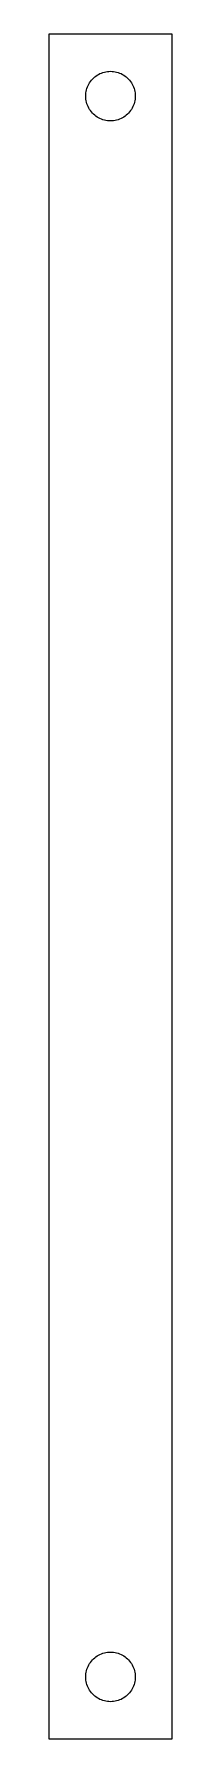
# Model space of a CAD drawing. Header units: metres. Extents: x -10 to 10, y -138 to 138.
import ezdxf

# ---------------------------------------------------------------- set-up
doc = ezdxf.new("R2010")
doc.units = ezdxf.units.M

msp = doc.modelspace()

# ---------------------------------------------------------------- linework, layer by layer
for p, q in [((10, 137.5), (-10, 137.5)), ((-10, 137.5), (-10, -137.5)), ((10, -137.5), (10, 137.5)), ((-3.61929, 129.203), (-3.50522, 129.427)), ((-3.50522, 129.427), (-3.3773, 129.643)), ((-3.3773, 129.643), (-3.23605, 129.851)), ((-3.23605, 129.851), (-3.08205, 130.05)), ((-3.08205, 130.05), (-2.91586, 130.238)), ((-2.91586, 130.238), (-2.73817, 130.416)), ((-2.73817, 130.416), (-2.54968, 130.582)), ((-2.54968, 130.582), (-2.35114, 130.736)), ((-2.35114, 130.736), (-2.1433, 130.877)), ((-2.1433, 130.877), (-1.927, 131.005)), ((-1.927, 131.005), (-1.70311, 131.119)), ((-1.70311, 131.119), (-1.47249, 131.219)), ((-1.47249, 131.219), (-1.23605, 131.304)), ((-1.23605, 131.304), (-0.994751, 131.374)), ((-0.994751, 131.374), (-0.749512, 131.429)), ((-0.749512, 131.429), (-0.501328, 131.468)), ((-0.501328, 131.468), (-0.25116, 131.492)), ((-0.25116, 131.492), (0, 131.5)), ((0, 131.5), (0.25116, 131.492)), ((0.25116, 131.492), (0.501328, 131.468)), ((0.501328, 131.468), (0.749512, 131.429)), ((0.749512, 131.429), (0.994751, 131.374)), ((0.994751, 131.374), (1.23605, 131.304)), ((1.23605, 131.304), (1.47249, 131.219)), ((1.47249, 131.219), (1.70311, 131.119)), ((1.70311, 131.119), (1.927, 131.005)), ((1.927, 131.005), (2.1433, 130.877)), ((2.1433, 130.877), (2.35114, 130.736)), ((2.35114, 130.736), (2.54968, 130.582)), ((2.54968, 130.582), (2.73817, 130.416)), ((2.73817, 130.416), (2.91586, 130.238)), ((2.91586, 130.238), (3.08205, 130.05)), ((3.08205, 130.05), (3.23605, 129.851)), ((3.23605, 129.851), (3.3773, 129.643)), ((3.3773, 129.643), (3.50522, 129.427)), ((3.50522, 129.427), (3.61929, 129.203)), ((-4, 127.5), (-3.9921, 127.751)), ((-3.9921, 127.249), (-4, 127.5)), ((-3.9921, 127.751), (-3.96844, 128.001)), ((-3.96844, 126.999), (-3.9921, 127.249)), ((-3.96844, 128.001), (-3.92914, 128.25)), ((-3.92914, 126.75), (-3.96844, 126.999)), ((-3.92914, 128.25), (-3.87433, 128.495)), ((-3.87433, 126.505), (-3.92914, 126.75)), ((-3.87433, 128.495), (-3.80421, 128.736)), ((-3.80421, 126.264), (-3.87433, 126.505)), ((-3.80421, 128.736), (-3.7191, 128.972)), ((-3.7191, 128.972), (-3.61929, 129.203)), ((3.61929, 129.203), (3.7191, 128.972)), ((3.7191, 128.972), (3.80421, 128.736)), ((3.80421, 128.736), (3.87433, 128.495)), ((3.87433, 126.505), (3.80421, 126.264)), ((3.87433, 128.495), (3.92914, 128.25)), ((3.92914, 126.75), (3.87433, 126.505)), ((3.92914, 128.25), (3.96844, 128.001)), ((3.96844, 126.999), (3.92914, 126.75)), ((3.96844, 128.001), (3.9921, 127.751)), ((3.9921, 127.249), (3.96844, 126.999)), ((3.9921, 127.751), (4, 127.5)), ((4, 127.5), (3.9921, 127.249)), ((-3.7191, 126.027), (-3.80421, 126.264)), ((-3.61929, 125.797), (-3.7191, 126.027)), ((-3.50522, 125.573), (-3.61929, 125.797)), ((-3.3773, 125.357), (-3.50522, 125.573)), ((-3.23605, 125.149), (-3.3773, 125.357)), ((-3.08205, 124.95), (-3.23605, 125.149)), ((-2.91586, 124.762), (-3.08205, 124.95)), ((-2.73817, 124.584), (-2.91586, 124.762)), ((-2.54968, 124.418), (-2.73817, 124.584)), ((-2.35114, 124.264), (-2.54968, 124.418)), ((-2.1433, 124.123), (-2.35114, 124.264)), ((-1.927, 123.995), (-2.1433, 124.123)), ((-1.70311, 123.881), (-1.927, 123.995)), ((-1.47249, 123.781), (-1.70311, 123.881)), ((-1.23605, 123.696), (-1.47249, 123.781)), ((1.47249, 123.781), (1.23605, 123.696)), ((1.70311, 123.881), (1.47249, 123.781)), ((1.927, 123.995), (1.70311, 123.881)), ((2.1433, 124.123), (1.927, 123.995)), ((2.35114, 124.264), (2.1433, 124.123)), ((2.54968, 124.418), (2.35114, 124.264)), ((2.73817, 124.584), (2.54968, 124.418)), ((2.91586, 124.762), (2.73817, 124.584)), ((3.08205, 124.95), (2.91586, 124.762)), ((3.23605, 125.149), (3.08205, 124.95)), ((3.3773, 125.357), (3.23605, 125.149)), ((3.50522, 125.573), (3.3773, 125.357)), ((3.61929, 125.797), (3.50522, 125.573)), ((3.7191, 126.027), (3.61929, 125.797)), ((3.80421, 126.264), (3.7191, 126.027)), ((-0.994751, 123.626), (-1.23605, 123.696)), ((-0.749512, 123.571), (-0.994751, 123.626)), ((-0.501328, 123.532), (-0.749512, 123.571)), ((-0.25116, 123.508), (-0.501328, 123.532)), ((0, 123.5), (-0.25116, 123.508)), ((0.25116, 123.508), (0, 123.5)), ((0.501328, 123.532), (0.25116, 123.508)), ((0.749512, 123.571), (0.501328, 123.532)), ((0.994751, 123.626), (0.749512, 123.571)), ((1.23605, 123.696), (0.994751, 123.626)), ((-1.47249, -123.781), (-1.23605, -123.696)), ((-1.23605, -123.696), (-0.994751, -123.626)), ((-0.994751, -123.626), (-0.749512, -123.571)), ((-0.749512, -123.571), (-0.501328, -123.532)), ((-0.501328, -123.532), (-0.25116, -123.508)), ((-0.25116, -123.508), (0, -123.5)), ((0, -123.5), (0.25116, -123.508)), ((0.25116, -123.508), (0.501328, -123.532)), ((0.501328, -123.532), (0.749512, -123.571)), ((0.749512, -123.571), (0.994751, -123.626)), ((0.994751, -123.626), (1.23605, -123.696)), ((1.23605, -123.696), (1.47249, -123.781)), ((-3.87433, -126.505), (-3.80421, -126.264)), ((-3.80421, -126.264), (-3.7191, -126.027)), ((-3.7191, -126.027), (-3.61929, -125.797)), ((-3.61929, -125.797), (-3.50522, -125.573)), ((-3.50522, -125.573), (-3.3773, -125.357)), ((-3.3773, -125.357), (-3.23605, -125.149)), ((-3.23605, -125.149), (-3.08205, -124.95)), ((-3.08205, -124.95), (-2.91586, -124.762)), ((-2.91586, -124.762), (-2.73817, -124.584)), ((-2.73817, -124.584), (-2.54968, -124.418)), ((-2.54968, -124.418), (-2.35114, -124.264)), ((-2.35114, -124.264), (-2.1433, -124.123)), ((-2.1433, -124.123), (-1.927, -123.995)), ((-1.927, -123.995), (-1.70311, -123.881)), ((-1.70311, -123.881), (-1.47249, -123.781)), ((1.47249, -123.781), (1.70311, -123.881)), ((1.70311, -123.881), (1.927, -123.995)), ((1.927, -123.995), (2.1433, -124.123)), ((2.1433, -124.123), (2.35114, -124.264)), ((2.35114, -124.264), (2.54968, -124.418)), ((2.54968, -124.418), (2.73817, -124.584)), ((2.73817, -124.584), (2.91586, -124.762)), ((2.91586, -124.762), (3.08205, -124.95)), ((3.08205, -124.95), (3.23605, -125.149)), ((3.23605, -125.149), (3.3773, -125.357)), ((3.3773, -125.357), (3.50522, -125.573)), ((3.50522, -125.573), (3.61929, -125.797)), ((3.61929, -125.797), (3.7191, -126.027)), ((3.7191, -126.027), (3.80421, -126.264)), ((3.80421, -126.264), (3.87433, -126.505)), ((-4, -127.5), (-3.9921, -127.249)), ((-3.9921, -127.751), (-4, -127.5)), ((-3.9921, -127.249), (-3.96844, -126.999)), ((-3.96844, -128.001), (-3.9921, -127.751)), ((-3.96844, -126.999), (-3.92914, -126.75)), ((-3.92914, -128.25), (-3.96844, -128.001)), ((-3.92914, -126.75), (-3.87433, -126.505)), ((-3.87433, -128.495), (-3.92914, -128.25)), ((-3.80421, -128.736), (-3.87433, -128.495)), ((-3.7191, -128.972), (-3.80421, -128.736)), ((-3.61929, -129.203), (-3.7191, -128.972)), ((-3.50522, -129.427), (-3.61929, -129.203)), ((3.61929, -129.203), (3.50522, -129.427)), ((3.7191, -128.972), (3.61929, -129.203)), ((3.80421, -128.736), (3.7191, -128.972)), ((3.87433, -128.495), (3.80421, -128.736)), ((3.87433, -126.505), (3.92914, -126.75)), ((3.92914, -128.25), (3.87433, -128.495)), ((3.92914, -126.75), (3.96844, -126.999)), ((3.96844, -128.001), (3.92914, -128.25)), ((3.96844, -126.999), (3.9921, -127.249)), ((3.9921, -127.751), (3.96844, -128.001)), ((3.9921, -127.249), (4, -127.5)), ((4, -127.5), (3.9921, -127.751)), ((-3.3773, -129.643), (-3.50522, -129.427)), ((-3.23605, -129.851), (-3.3773, -129.643)), ((-3.08205, -130.05), (-3.23605, -129.851)), ((-2.91586, -130.238), (-3.08205, -130.05)), ((-2.73817, -130.416), (-2.91586, -130.238)), ((-2.54968, -130.582), (-2.73817, -130.416)), ((-2.35114, -130.736), (-2.54968, -130.582)), ((-2.1433, -130.877), (-2.35114, -130.736)), ((-1.927, -131.005), (-2.1433, -130.877)), ((-1.70311, -131.119), (-1.927, -131.005)), ((-1.47249, -131.219), (-1.70311, -131.119)), ((-1.23605, -131.304), (-1.47249, -131.219)), ((-0.994751, -131.374), (-1.23605, -131.304)), ((-0.749512, -131.429), (-0.994751, -131.374)), ((-0.501328, -131.468), (-0.749512, -131.429)), ((-0.25116, -131.492), (-0.501328, -131.468)), ((0, -131.5), (-0.25116, -131.492)), ((0.25116, -131.492), (0, -131.5)), ((0.501328, -131.468), (0.25116, -131.492)), ((0.749512, -131.429), (0.501328, -131.468)), ((0.994751, -131.374), (0.749512, -131.429)), ((1.23605, -131.304), (0.994751, -131.374)), ((1.47249, -131.219), (1.23605, -131.304)), ((1.70311, -131.119), (1.47249, -131.219)), ((1.927, -131.005), (1.70311, -131.119)), ((2.1433, -130.877), (1.927, -131.005)), ((2.35114, -130.736), (2.1433, -130.877)), ((2.54968, -130.582), (2.35114, -130.736)), ((2.73817, -130.416), (2.54968, -130.582)), ((2.91586, -130.238), (2.73817, -130.416)), ((3.08205, -130.05), (2.91586, -130.238)), ((3.23605, -129.851), (3.08205, -130.05)), ((3.3773, -129.643), (3.23605, -129.851)), ((3.50522, -129.427), (3.3773, -129.643)), ((-10, -137.5), (10, -137.5))]:
    msp.add_line(p, q)

doc.saveas('drawing.dxf')
